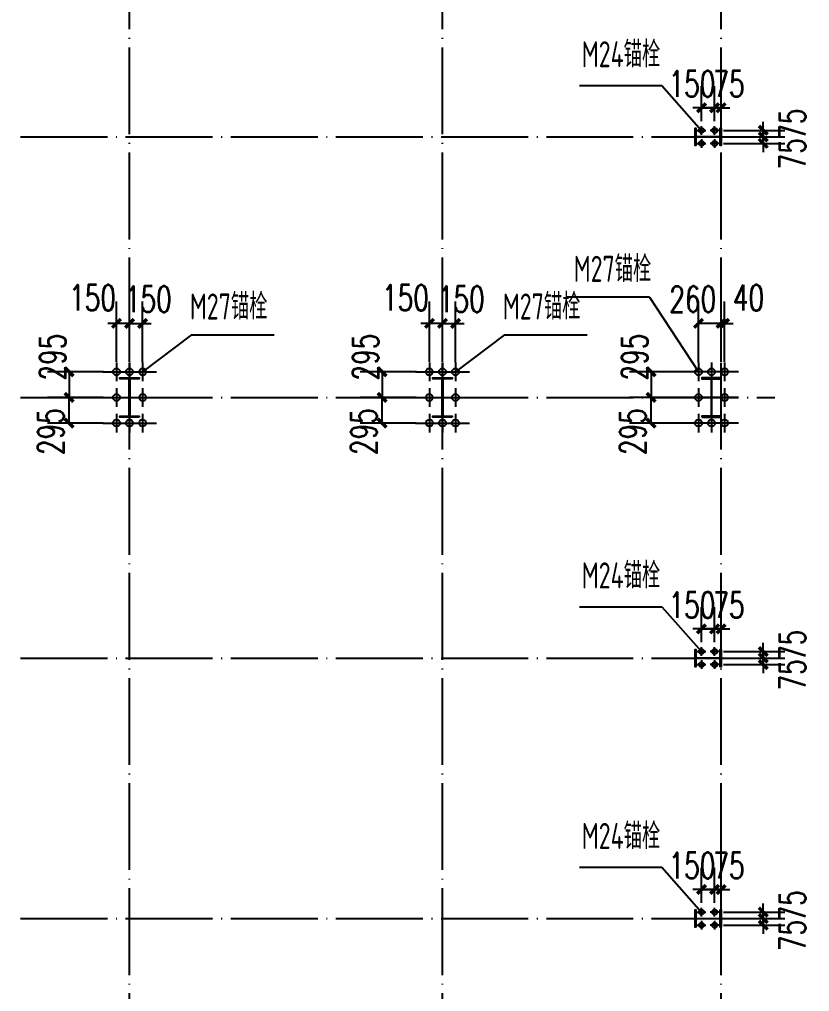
# Model space of a CAD drawing. Extents: x -33967 to 1773478, y -1022458 to -784650.
# Drawn here: x 576711 to 594888, y -982296 to -959912 of the extents above; entities that cross this region are included whole.
import ezdxf
from ezdxf.enums import TextEntityAlignment as Align

# ---------------------------------------------------------------- set-up
doc = ezdxf.new("R2010")
doc.units = 0
doc.header["$LTSCALE"] = 1000
doc.header["$MEASUREMENT"] = 0
doc.linetypes.add('DOTE', pattern=[2.42, 2, -0.2, 0.02, -0.2])
for name, color, linetype in [('AXIS', 3, 'Continuous'), ('DOTE', 1, 'DOTE'), ('GZ', 50, 'Continuous'), ('TEXT', 7, 'Continuous')]:
    doc.layers.add(name, color=color, linetype=linetype)
doc.styles.add('_TCH_DIM_T3', font='SIMPLEX', dxfattribs={"width": 0.705882, "bigfont": 'GBCBIG'})
doc.styles.add('TSSD_Label', font='tssdeng.shx', dxfattribs={"width": 0.7, "bigfont": 'hztxt.shx'})
doc.dimstyles.new('TCH-200-2', dxfattribs={"dimtxt": 595, "dimasz": 200, "dimexe": 500, "dimexo": 600, "dimgap": 252.5, "dimtad": 1, "dimdec": 0, "dimlfac": 0.5, "dimzin": 0, "dimdsep": 46, "dimtxsty": '_TCH_DIM_T3', "dimblk": 'ARCHTICK', "dimcen": 0.09, "dimclrd": 124, "dimclre": 124, "dimclrt": 7, "dimazin": 2, "dimtfac": 1, "dimtdec": 0, "dimtix": 1, "dimtmove": 2, "dimatfit": 3, "dimfxl": 1, "dimtolj": 1, "dimtzin": 0, "dimarcsym": 0})

# ---------------------------------------------------------------- blocks, each defined once
blk = doc.blocks.new('_ArchTick')
at = {"color": 0, "linetype": 'ByBlock', "const_width": 0.4}
blk.add_lwpolyline([(-0.5, -0.5), (0.5, 0.5)], dxfattribs=at)
blk = doc.blocks.new('*D1477')
at = {"color": 124, "linetype": 'ByBlock', "lineweight": -2, "transparency": 16777216}
for p, q in [((578643, -968026), (577353, -968026)), ((577853, -968026), (577853, -968617)), ((578640, -968617), (577353, -968617))]:
    blk.add_line(p, q, dxfattribs=at)
at = {"layer": 'Defpoints', "color": 0, "linetype": 'ByBlock', "transparency": 16777216}
for p in [(579243, -968026), (577853, -968617), (579240, -968617)]:
    blk.add_point(p, dxfattribs=at)
at = {"color": 124, "linetype": 'ByBlock', "lineweight": -2, "transparency": 16777216, "xscale": 200, "yscale": 200, "zscale": 200}
for p, rotation in [((577853, -968026), 90), ((577853, -968617), 270)]:
    blk.add_blockref('_ArchTick', p, dxfattribs=dict(at, rotation=rotation))
at = {"color": 7, "linetype": 'ByBlock', "transparency": 16777216, "insert": (577475, -967686), "char_height": 595, "attachment_point": 5, "rotation": 90, "style": '_TCH_DIM_T3'}
blk.add_mtext('\\A1;295', dxfattribs=at)
blk = doc.blocks.new('*D1478')
at = {"color": 124, "linetype": 'ByBlock', "lineweight": -2, "transparency": 16777216}
for p, q in [((579243, -967792), (579243, -966410)), ((579543, -967800), (579543, -966410)), ((579243, -966910), (579043, -966910)), ((579243, -966910), (579543, -966910)), ((579543, -966910), (579743, -966910))]:
    blk.add_line(p, q, dxfattribs=at)
at = {"layer": 'Defpoints', "color": 0, "linetype": 'ByBlock', "transparency": 16777216}
for p in [(579543, -966910), (579243, -968392), (579543, -968400)]:
    blk.add_point(p, dxfattribs=at)
at = {"color": 124, "linetype": 'ByBlock', "lineweight": -2, "transparency": 16777216, "xscale": 200, "yscale": 200, "zscale": 200}
blk.add_blockref('_ArchTick', (579243, -966910), dxfattribs=at)
at = {"color": 124, "linetype": 'ByBlock', "lineweight": -2, "transparency": 16777216, "xscale": 200, "yscale": 200, "zscale": 200, "rotation": 180}
blk.add_blockref('_ArchTick', (579543, -966910), dxfattribs=at)
at = {"color": 7, "linetype": 'ByBlock', "transparency": 16777216, "insert": (579675, -966352), "char_height": 595, "attachment_point": 5, "style": '_TCH_DIM_T3'}
blk.add_mtext('\\A1;150', dxfattribs=at)
blk = doc.blocks.new('*D1479')
at = {"color": 124, "linetype": 'ByBlock', "lineweight": -2, "transparency": 16777216}
for p, q in [((578943, -967792), (578943, -966410)), ((579243, -967792), (579243, -966410)), ((578943, -966910), (578743, -966910)), ((579243, -966910), (578943, -966910)), ((579243, -966910), (579443, -966910))]:
    blk.add_line(p, q, dxfattribs=at)
at = {"layer": 'Defpoints', "color": 0, "linetype": 'ByBlock', "transparency": 16777216}
for p in [(578943, -966910), (578943, -968392), (579243, -968392)]:
    blk.add_point(p, dxfattribs=at)
at = {"color": 124, "linetype": 'ByBlock', "lineweight": -2, "transparency": 16777216, "xscale": 200, "yscale": 200, "zscale": 200}
blk.add_blockref('_ArchTick', (578943, -966910), dxfattribs=at)
at = {"color": 124, "linetype": 'ByBlock', "lineweight": -2, "transparency": 16777216, "xscale": 200, "yscale": 200, "zscale": 200, "rotation": 180}
blk.add_blockref('_ArchTick', (579243, -966910), dxfattribs=at)
at = {"color": 7, "linetype": 'ByBlock', "transparency": 16777216, "insert": (578392, -966319), "char_height": 595, "attachment_point": 5, "style": '_TCH_DIM_T3'}
blk.add_mtext('\\A1;150', dxfattribs=at)
blk = doc.blocks.new('*D1480')
at = {"color": 124, "linetype": 'ByBlock', "lineweight": -2, "transparency": 16777216}
for p, q in [((578640, -968617), (577353, -968617)), ((577853, -969206), (577853, -968617)), ((578640, -969206), (577353, -969206))]:
    blk.add_line(p, q, dxfattribs=at)
at = {"layer": 'Defpoints', "color": 0, "linetype": 'ByBlock', "transparency": 16777216}
for p in [(577853, -968617), (579240, -968617), (579240, -969206)]:
    blk.add_point(p, dxfattribs=at)
at = {"color": 124, "linetype": 'ByBlock', "lineweight": -2, "transparency": 16777216, "xscale": 200, "yscale": 200, "zscale": 200}
for p, rotation in [((577853, -968617), 90), ((577853, -969206), 270)]:
    blk.add_blockref('_ArchTick', p, dxfattribs=dict(at, rotation=rotation))
at = {"color": 7, "linetype": 'ByBlock', "transparency": 16777216, "insert": (577433, -969403), "char_height": 595, "attachment_point": 5, "rotation": 90, "style": '_TCH_DIM_T3'}
blk.add_mtext('\\A1;295', dxfattribs=at)
blk = doc.blocks.new('*D1473')
at = {"color": 124, "linetype": 'ByBlock', "lineweight": -2, "transparency": 16777216}
for p, q in [((585843, -968026), (584553, -968026)), ((585053, -968026), (585053, -968617)), ((585840, -968617), (584553, -968617))]:
    blk.add_line(p, q, dxfattribs=at)
at = {"layer": 'Defpoints', "color": 0, "linetype": 'ByBlock', "transparency": 16777216}
for p in [(586443, -968026), (585053, -968617), (586440, -968617)]:
    blk.add_point(p, dxfattribs=at)
at = {"color": 124, "linetype": 'ByBlock', "lineweight": -2, "transparency": 16777216, "xscale": 200, "yscale": 200, "zscale": 200}
for p, rotation in [((585053, -968026), 90), ((585053, -968617), 270)]:
    blk.add_blockref('_ArchTick', p, dxfattribs=dict(at, rotation=rotation))
at = {"color": 7, "linetype": 'ByBlock', "transparency": 16777216, "insert": (584675, -967686), "char_height": 595, "attachment_point": 5, "rotation": 90, "style": '_TCH_DIM_T3'}
blk.add_mtext('\\A1;295', dxfattribs=at)
blk = doc.blocks.new('*D1474')
at = {"color": 124, "linetype": 'ByBlock', "lineweight": -2, "transparency": 16777216}
for p, q in [((586443, -967792), (586443, -966410)), ((586743, -967800), (586743, -966410)), ((586443, -966910), (586243, -966910)), ((586443, -966910), (586743, -966910)), ((586743, -966910), (586943, -966910))]:
    blk.add_line(p, q, dxfattribs=at)
at = {"layer": 'Defpoints', "color": 0, "linetype": 'ByBlock', "transparency": 16777216}
for p in [(586743, -966910), (586443, -968392), (586743, -968400)]:
    blk.add_point(p, dxfattribs=at)
at = {"color": 124, "linetype": 'ByBlock', "lineweight": -2, "transparency": 16777216, "xscale": 200, "yscale": 200, "zscale": 200}
blk.add_blockref('_ArchTick', (586443, -966910), dxfattribs=at)
at = {"color": 124, "linetype": 'ByBlock', "lineweight": -2, "transparency": 16777216, "xscale": 200, "yscale": 200, "zscale": 200, "rotation": 180}
blk.add_blockref('_ArchTick', (586743, -966910), dxfattribs=at)
at = {"color": 7, "linetype": 'ByBlock', "transparency": 16777216, "insert": (586875, -966352), "char_height": 595, "attachment_point": 5, "style": '_TCH_DIM_T3'}
blk.add_mtext('\\A1;150', dxfattribs=at)
blk = doc.blocks.new('*D1475')
at = {"color": 124, "linetype": 'ByBlock', "lineweight": -2, "transparency": 16777216}
for p, q in [((586143, -967792), (586143, -966410)), ((586443, -967792), (586443, -966410)), ((586143, -966910), (585943, -966910)), ((586443, -966910), (586143, -966910)), ((586443, -966910), (586643, -966910))]:
    blk.add_line(p, q, dxfattribs=at)
at = {"layer": 'Defpoints', "color": 0, "linetype": 'ByBlock', "transparency": 16777216}
for p in [(586143, -966910), (586143, -968392), (586443, -968392)]:
    blk.add_point(p, dxfattribs=at)
at = {"color": 124, "linetype": 'ByBlock', "lineweight": -2, "transparency": 16777216, "xscale": 200, "yscale": 200, "zscale": 200}
blk.add_blockref('_ArchTick', (586143, -966910), dxfattribs=at)
at = {"color": 124, "linetype": 'ByBlock', "lineweight": -2, "transparency": 16777216, "xscale": 200, "yscale": 200, "zscale": 200, "rotation": 180}
blk.add_blockref('_ArchTick', (586443, -966910), dxfattribs=at)
at = {"color": 7, "linetype": 'ByBlock', "transparency": 16777216, "insert": (585592, -966319), "char_height": 595, "attachment_point": 5, "style": '_TCH_DIM_T3'}
blk.add_mtext('\\A1;150', dxfattribs=at)
blk = doc.blocks.new('*D1476')
at = {"color": 124, "linetype": 'ByBlock', "lineweight": -2, "transparency": 16777216}
for p, q in [((585840, -968617), (584553, -968617)), ((585053, -969206), (585053, -968617)), ((585840, -969206), (584553, -969206))]:
    blk.add_line(p, q, dxfattribs=at)
at = {"layer": 'Defpoints', "color": 0, "linetype": 'ByBlock', "transparency": 16777216}
for p in [(585053, -968617), (586440, -968617), (586440, -969206)]:
    blk.add_point(p, dxfattribs=at)
at = {"color": 124, "linetype": 'ByBlock', "lineweight": -2, "transparency": 16777216, "xscale": 200, "yscale": 200, "zscale": 200}
for p, rotation in [((585053, -968617), 90), ((585053, -969206), 270)]:
    blk.add_blockref('_ArchTick', p, dxfattribs=dict(at, rotation=rotation))
at = {"color": 7, "linetype": 'ByBlock', "transparency": 16777216, "insert": (584633, -969403), "char_height": 595, "attachment_point": 5, "rotation": 90, "style": '_TCH_DIM_T3'}
blk.add_mtext('\\A1;295', dxfattribs=at)
blk = doc.blocks.new('*D1469')
at = {"color": 124, "linetype": 'ByBlock', "lineweight": -2, "transparency": 16777216}
for p, q in [((592033, -968026), (590743, -968026)), ((591243, -968026), (591243, -968617)), ((592030, -968617), (590743, -968617))]:
    blk.add_line(p, q, dxfattribs=at)
at = {"layer": 'Defpoints', "color": 0, "linetype": 'ByBlock', "transparency": 16777216}
for p in [(592633, -968026), (591243, -968617), (592630, -968617)]:
    blk.add_point(p, dxfattribs=at)
at = {"color": 124, "linetype": 'ByBlock', "lineweight": -2, "transparency": 16777216, "xscale": 200, "yscale": 200, "zscale": 200}
for p, rotation in [((591243, -968026), 90), ((591243, -968617), 270)]:
    blk.add_blockref('_ArchTick', p, dxfattribs=dict(at, rotation=rotation))
at = {"color": 7, "linetype": 'ByBlock', "transparency": 16777216, "insert": (590865, -967686), "char_height": 595, "attachment_point": 5, "rotation": 90, "style": '_TCH_DIM_T3'}
blk.add_mtext('\\A1;295', dxfattribs=at)
blk = doc.blocks.new('*D1470')
at = {"color": 124, "linetype": 'ByBlock', "lineweight": -2, "transparency": 16777216}
for p, q in [((592333, -967800), (592333, -966410)), ((592853, -967792), (592853, -966410)), ((592853, -966910), (592333, -966910))]:
    blk.add_line(p, q, dxfattribs=at)
at = {"layer": 'Defpoints', "color": 0, "linetype": 'ByBlock', "transparency": 16777216}
for p in [(592333, -966910), (592333, -968400), (592853, -968392)]:
    blk.add_point(p, dxfattribs=at)
at = {"color": 124, "linetype": 'ByBlock', "lineweight": -2, "transparency": 16777216, "xscale": 200, "yscale": 200, "zscale": 200, "rotation": 180}
blk.add_blockref('_ArchTick', (592333, -966910), dxfattribs=at)
at = {"color": 124, "linetype": 'ByBlock', "lineweight": -2, "transparency": 16777216, "xscale": 200, "yscale": 200, "zscale": 200}
blk.add_blockref('_ArchTick', (592853, -966910), dxfattribs=at)
at = {"color": 7, "linetype": 'ByBlock', "transparency": 16777216, "insert": (592201, -966352), "char_height": 595, "attachment_point": 5, "style": '_TCH_DIM_T3'}
blk.add_mtext('\\A1;260', dxfattribs=at)
blk = doc.blocks.new('*D1471')
at = {"color": 124, "linetype": 'ByBlock', "lineweight": -2, "transparency": 16777216}
for p, q in [((592853, -967792), (592853, -966410)), ((592933, -967792), (592933, -966410)), ((592853, -966910), (592653, -966910)), ((592853, -966910), (592933, -966910)), ((592933, -966910), (593133, -966910))]:
    blk.add_line(p, q, dxfattribs=at)
at = {"layer": 'Defpoints', "color": 0, "linetype": 'ByBlock', "transparency": 16777216}
for p in [(592933, -966910), (592853, -968392), (592933, -968392)]:
    blk.add_point(p, dxfattribs=at)
at = {"color": 124, "linetype": 'ByBlock', "lineweight": -2, "transparency": 16777216, "xscale": 200, "yscale": 200, "zscale": 200}
blk.add_blockref('_ArchTick', (592853, -966910), dxfattribs=at)
at = {"color": 124, "linetype": 'ByBlock', "lineweight": -2, "transparency": 16777216, "xscale": 200, "yscale": 200, "zscale": 200, "rotation": 180}
blk.add_blockref('_ArchTick', (592933, -966910), dxfattribs=at)
at = {"color": 7, "linetype": 'ByBlock', "transparency": 16777216, "insert": (593484, -966319), "char_height": 595, "attachment_point": 5, "style": '_TCH_DIM_T3'}
blk.add_mtext('\\A1;40', dxfattribs=at)
blk = doc.blocks.new('*D1472')
at = {"color": 124, "linetype": 'ByBlock', "lineweight": -2, "transparency": 16777216}
for p, q in [((592030, -968617), (590743, -968617)), ((591243, -969206), (591243, -968617)), ((592030, -969206), (590743, -969206))]:
    blk.add_line(p, q, dxfattribs=at)
at = {"layer": 'Defpoints', "color": 0, "linetype": 'ByBlock', "transparency": 16777216}
for p in [(591243, -968617), (592630, -968617), (592630, -969206)]:
    blk.add_point(p, dxfattribs=at)
at = {"color": 124, "linetype": 'ByBlock', "lineweight": -2, "transparency": 16777216, "xscale": 200, "yscale": 200, "zscale": 200}
for p, rotation in [((591243, -968617), 90), ((591243, -969206), 270)]:
    blk.add_blockref('_ArchTick', p, dxfattribs=dict(at, rotation=rotation))
at = {"color": 7, "linetype": 'ByBlock', "transparency": 16777216, "insert": (590823, -969403), "char_height": 595, "attachment_point": 5, "rotation": 90, "style": '_TCH_DIM_T3'}
blk.add_mtext('\\A1;295', dxfattribs=at)
blk = doc.blocks.new('*D1553')
at = {"color": 124, "linetype": 'ByBlock', "lineweight": -2, "transparency": 16777216}
for p, q in [((593823, -980466), (593823, -980266)), ((592908, -980466), (594323, -980466)), ((592908, -980616), (594323, -980616)), ((593823, -980466), (593823, -980616)), ((593823, -980616), (593823, -980816))]:
    blk.add_line(p, q, dxfattribs=at)
at = {"layer": 'Defpoints', "color": 0, "linetype": 'ByBlock', "transparency": 16777216}
for p in [(592308, -980466), (592308, -980616), (593823, -980616)]:
    blk.add_point(p, dxfattribs=at)
at = {"color": 124, "linetype": 'ByBlock', "lineweight": -2, "transparency": 16777216, "xscale": 200, "yscale": 200, "zscale": 200}
for p, rotation in [((593823, -980466), 270), ((593823, -980616), 90)]:
    blk.add_blockref('_ArchTick', p, dxfattribs=dict(at, rotation=rotation))
at = {"color": 7, "linetype": 'ByBlock', "transparency": 16777216, "insert": (594498, -980323), "char_height": 595, "attachment_point": 5, "rotation": 90, "style": '_TCH_DIM_T3'}
blk.add_mtext('\\A1;75', dxfattribs=at)
blk = doc.blocks.new('*D1554')
at = {"color": 124, "linetype": 'ByBlock', "lineweight": -2, "transparency": 16777216}
for p, q in [((592908, -980616), (594323, -980616)), ((593823, -980616), (593823, -980416)), ((593823, -980766), (593823, -980616)), ((592908, -980766), (594323, -980766)), ((593823, -980766), (593823, -980966))]:
    blk.add_line(p, q, dxfattribs=at)
at = {"layer": 'Defpoints', "color": 0, "linetype": 'ByBlock', "transparency": 16777216}
for p in [(592308, -980616), (593823, -980616), (592308, -980766)]:
    blk.add_point(p, dxfattribs=at)
at = {"color": 124, "linetype": 'ByBlock', "lineweight": -2, "transparency": 16777216, "xscale": 200, "yscale": 200, "zscale": 200}
for p, rotation in [((593823, -980616), 270), ((593823, -980766), 90)]:
    blk.add_blockref('_ArchTick', p, dxfattribs=dict(at, rotation=rotation))
at = {"color": 7, "linetype": 'ByBlock', "transparency": 16777216, "insert": (594498, -981005), "char_height": 595, "attachment_point": 5, "rotation": 90, "style": '_TCH_DIM_T3'}
blk.add_mtext('\\A1;75', dxfattribs=at)
blk = doc.blocks.new('*D1555')
at = {"color": 124, "linetype": 'ByBlock', "lineweight": -2, "transparency": 16777216}
for p, q in [((592703, -980252), (592703, -979445)), ((592853, -980252), (592853, -979445)), ((592703, -979945), (592503, -979945)), ((592853, -979945), (592703, -979945)), ((592853, -979945), (593053, -979945))]:
    blk.add_line(p, q, dxfattribs=at)
at = {"layer": 'Defpoints', "color": 0, "linetype": 'ByBlock', "transparency": 16777216}
for p in [(592703, -979945), (592703, -980852), (592853, -980852)]:
    blk.add_point(p, dxfattribs=at)
at = {"color": 124, "linetype": 'ByBlock', "lineweight": -2, "transparency": 16777216, "xscale": 200, "yscale": 200, "zscale": 200}
blk.add_blockref('_ArchTick', (592703, -979945), dxfattribs=at)
at = {"color": 124, "linetype": 'ByBlock', "lineweight": -2, "transparency": 16777216, "xscale": 200, "yscale": 200, "zscale": 200, "rotation": 180}
blk.add_blockref('_ArchTick', (592853, -979945), dxfattribs=at)
at = {"color": 7, "linetype": 'ByBlock', "transparency": 16777216, "insert": (593033, -979395), "char_height": 595, "attachment_point": 5, "style": '_TCH_DIM_T3'}
blk.add_mtext('\\A1;75', dxfattribs=at)
blk = doc.blocks.new('*D1556')
at = {"color": 124, "linetype": 'ByBlock', "lineweight": -2, "transparency": 16777216}
for p, q in [((592403, -980252), (592403, -979445)), ((592703, -980252), (592703, -979445)), ((592403, -979945), (592203, -979945)), ((592403, -979945), (592703, -979945)), ((592703, -979945), (592903, -979945))]:
    blk.add_line(p, q, dxfattribs=at)
at = {"layer": 'Defpoints', "color": 0, "linetype": 'ByBlock', "transparency": 16777216}
for p in [(592703, -979945), (592403, -980852), (592703, -980852)]:
    blk.add_point(p, dxfattribs=at)
at = {"color": 124, "linetype": 'ByBlock', "lineweight": -2, "transparency": 16777216, "xscale": 200, "yscale": 200, "zscale": 200}
blk.add_blockref('_ArchTick', (592403, -979945), dxfattribs=at)
at = {"color": 124, "linetype": 'ByBlock', "lineweight": -2, "transparency": 16777216, "xscale": 200, "yscale": 200, "zscale": 200, "rotation": 180}
blk.add_blockref('_ArchTick', (592703, -979945), dxfattribs=at)
at = {"color": 7, "linetype": 'ByBlock', "transparency": 16777216, "insert": (592183, -979395), "char_height": 595, "attachment_point": 5, "style": '_TCH_DIM_T3'}
blk.add_mtext('\\A1;150', dxfattribs=at)
blk = doc.blocks.new('*D1545')
at = {"color": 124, "linetype": 'ByBlock', "lineweight": -2, "transparency": 16777216}
for p, q in [((593823, -974466), (593823, -974266)), ((592908, -974466), (594323, -974466)), ((593823, -974466), (593823, -974616)), ((592908, -974616), (594323, -974616)), ((593823, -974616), (593823, -974816))]:
    blk.add_line(p, q, dxfattribs=at)
at = {"layer": 'Defpoints', "color": 0, "linetype": 'ByBlock', "transparency": 16777216}
for p in [(592308, -974466), (592308, -974616), (593823, -974616)]:
    blk.add_point(p, dxfattribs=at)
at = {"color": 124, "linetype": 'ByBlock', "lineweight": -2, "transparency": 16777216, "xscale": 200, "yscale": 200, "zscale": 200}
for p, rotation in [((593823, -974466), 270), ((593823, -974616), 90)]:
    blk.add_blockref('_ArchTick', p, dxfattribs=dict(at, rotation=rotation))
at = {"color": 7, "linetype": 'ByBlock', "transparency": 16777216, "insert": (594498, -974323), "char_height": 595, "attachment_point": 5, "rotation": 90, "style": '_TCH_DIM_T3'}
blk.add_mtext('\\A1;75', dxfattribs=at)
blk = doc.blocks.new('*D1546')
at = {"color": 124, "linetype": 'ByBlock', "lineweight": -2, "transparency": 16777216}
for p, q in [((593823, -974616), (593823, -974416)), ((592908, -974616), (594323, -974616)), ((592908, -974766), (594323, -974766)), ((593823, -974766), (593823, -974616)), ((593823, -974766), (593823, -974966))]:
    blk.add_line(p, q, dxfattribs=at)
at = {"layer": 'Defpoints', "color": 0, "linetype": 'ByBlock', "transparency": 16777216}
for p in [(592308, -974616), (592308, -974766), (593823, -974616)]:
    blk.add_point(p, dxfattribs=at)
at = {"color": 124, "linetype": 'ByBlock', "lineweight": -2, "transparency": 16777216, "xscale": 200, "yscale": 200, "zscale": 200}
for p, rotation in [((593823, -974616), 270), ((593823, -974766), 90)]:
    blk.add_blockref('_ArchTick', p, dxfattribs=dict(at, rotation=rotation))
at = {"color": 7, "linetype": 'ByBlock', "transparency": 16777216, "insert": (594498, -975005), "char_height": 595, "attachment_point": 5, "rotation": 90, "style": '_TCH_DIM_T3'}
blk.add_mtext('\\A1;75', dxfattribs=at)
blk = doc.blocks.new('*D1547')
at = {"color": 124, "linetype": 'ByBlock', "lineweight": -2, "transparency": 16777216}
for p, q in [((592703, -974252), (592703, -973445)), ((592853, -974252), (592853, -973445)), ((592703, -973945), (592503, -973945)), ((592853, -973945), (592703, -973945)), ((592853, -973945), (593053, -973945))]:
    blk.add_line(p, q, dxfattribs=at)
at = {"layer": 'Defpoints', "color": 0, "linetype": 'ByBlock', "transparency": 16777216}
for p in [(592703, -973945), (592703, -974852), (592853, -974852)]:
    blk.add_point(p, dxfattribs=at)
at = {"color": 124, "linetype": 'ByBlock', "lineweight": -2, "transparency": 16777216, "xscale": 200, "yscale": 200, "zscale": 200}
blk.add_blockref('_ArchTick', (592703, -973945), dxfattribs=at)
at = {"color": 124, "linetype": 'ByBlock', "lineweight": -2, "transparency": 16777216, "xscale": 200, "yscale": 200, "zscale": 200, "rotation": 180}
blk.add_blockref('_ArchTick', (592853, -973945), dxfattribs=at)
at = {"color": 7, "linetype": 'ByBlock', "transparency": 16777216, "insert": (593033, -973395), "char_height": 595, "attachment_point": 5, "style": '_TCH_DIM_T3'}
blk.add_mtext('\\A1;75', dxfattribs=at)
blk = doc.blocks.new('*D1548')
at = {"color": 124, "linetype": 'ByBlock', "lineweight": -2, "transparency": 16777216}
for p, q in [((592403, -974252), (592403, -973445)), ((592703, -974252), (592703, -973445)), ((592403, -973945), (592203, -973945)), ((592403, -973945), (592703, -973945)), ((592703, -973945), (592903, -973945))]:
    blk.add_line(p, q, dxfattribs=at)
at = {"layer": 'Defpoints', "color": 0, "linetype": 'ByBlock', "transparency": 16777216}
for p in [(592703, -973945), (592403, -974852), (592703, -974852)]:
    blk.add_point(p, dxfattribs=at)
at = {"color": 124, "linetype": 'ByBlock', "lineweight": -2, "transparency": 16777216, "xscale": 200, "yscale": 200, "zscale": 200}
blk.add_blockref('_ArchTick', (592403, -973945), dxfattribs=at)
at = {"color": 124, "linetype": 'ByBlock', "lineweight": -2, "transparency": 16777216, "xscale": 200, "yscale": 200, "zscale": 200, "rotation": 180}
blk.add_blockref('_ArchTick', (592703, -973945), dxfattribs=at)
at = {"color": 7, "linetype": 'ByBlock', "transparency": 16777216, "insert": (592183, -973395), "char_height": 595, "attachment_point": 5, "style": '_TCH_DIM_T3'}
blk.add_mtext('\\A1;150', dxfattribs=at)
blk = doc.blocks.new('*D1557')
at = {"color": 124, "linetype": 'ByBlock', "lineweight": -2, "transparency": 16777216}
for p, q in [((593823, -962466), (593823, -962266)), ((592908, -962466), (594323, -962466)), ((593823, -962466), (593823, -962616)), ((592908, -962616), (594323, -962616)), ((593823, -962616), (593823, -962816))]:
    blk.add_line(p, q, dxfattribs=at)
at = {"layer": 'Defpoints', "color": 0, "linetype": 'ByBlock', "transparency": 16777216}
for p in [(592308, -962466), (592308, -962616), (593823, -962616)]:
    blk.add_point(p, dxfattribs=at)
at = {"color": 124, "linetype": 'ByBlock', "lineweight": -2, "transparency": 16777216, "xscale": 200, "yscale": 200, "zscale": 200}
for p, rotation in [((593823, -962466), 270), ((593823, -962616), 90)]:
    blk.add_blockref('_ArchTick', p, dxfattribs=dict(at, rotation=rotation))
at = {"color": 7, "linetype": 'ByBlock', "transparency": 16777216, "insert": (594498, -962323), "char_height": 595, "attachment_point": 5, "rotation": 90, "style": '_TCH_DIM_T3'}
blk.add_mtext('\\A1;75', dxfattribs=at)
blk = doc.blocks.new('*D1558')
at = {"color": 124, "linetype": 'ByBlock', "lineweight": -2, "transparency": 16777216}
for p, q in [((593823, -962616), (593823, -962416)), ((592908, -962616), (594323, -962616)), ((593823, -962766), (593823, -962616)), ((592908, -962766), (594323, -962766)), ((593823, -962766), (593823, -962966))]:
    blk.add_line(p, q, dxfattribs=at)
at = {"layer": 'Defpoints', "color": 0, "linetype": 'ByBlock', "transparency": 16777216}
for p in [(592308, -962616), (593823, -962616), (592308, -962766)]:
    blk.add_point(p, dxfattribs=at)
at = {"color": 124, "linetype": 'ByBlock', "lineweight": -2, "transparency": 16777216, "xscale": 200, "yscale": 200, "zscale": 200}
for p, rotation in [((593823, -962616), 270), ((593823, -962766), 90)]:
    blk.add_blockref('_ArchTick', p, dxfattribs=dict(at, rotation=rotation))
at = {"color": 7, "linetype": 'ByBlock', "transparency": 16777216, "insert": (594498, -963005), "char_height": 595, "attachment_point": 5, "rotation": 90, "style": '_TCH_DIM_T3'}
blk.add_mtext('\\A1;75', dxfattribs=at)
blk = doc.blocks.new('*D1559')
at = {"color": 124, "linetype": 'ByBlock', "lineweight": -2, "transparency": 16777216}
for p, q in [((592703, -962252), (592703, -961445)), ((592853, -962252), (592853, -961445)), ((592703, -961945), (592503, -961945)), ((592853, -961945), (592703, -961945)), ((592853, -961945), (593053, -961945))]:
    blk.add_line(p, q, dxfattribs=at)
at = {"layer": 'Defpoints', "color": 0, "linetype": 'ByBlock', "transparency": 16777216}
for p in [(592703, -961945), (592703, -962852), (592853, -962852)]:
    blk.add_point(p, dxfattribs=at)
at = {"color": 124, "linetype": 'ByBlock', "lineweight": -2, "transparency": 16777216, "xscale": 200, "yscale": 200, "zscale": 200}
blk.add_blockref('_ArchTick', (592703, -961945), dxfattribs=at)
at = {"color": 124, "linetype": 'ByBlock', "lineweight": -2, "transparency": 16777216, "xscale": 200, "yscale": 200, "zscale": 200, "rotation": 180}
blk.add_blockref('_ArchTick', (592853, -961945), dxfattribs=at)
at = {"color": 7, "linetype": 'ByBlock', "transparency": 16777216, "insert": (593033, -961395), "char_height": 595, "attachment_point": 5, "style": '_TCH_DIM_T3'}
blk.add_mtext('\\A1;75', dxfattribs=at)
blk = doc.blocks.new('*D1560')
at = {"color": 124, "linetype": 'ByBlock', "lineweight": -2, "transparency": 16777216}
for p, q in [((592403, -962252), (592403, -961445)), ((592703, -962252), (592703, -961445)), ((592403, -961945), (592203, -961945)), ((592403, -961945), (592703, -961945)), ((592703, -961945), (592903, -961945))]:
    blk.add_line(p, q, dxfattribs=at)
at = {"layer": 'Defpoints', "color": 0, "linetype": 'ByBlock', "transparency": 16777216}
for p in [(592703, -961945), (592403, -962852), (592703, -962852)]:
    blk.add_point(p, dxfattribs=at)
at = {"color": 124, "linetype": 'ByBlock', "lineweight": -2, "transparency": 16777216, "xscale": 200, "yscale": 200, "zscale": 200}
blk.add_blockref('_ArchTick', (592403, -961945), dxfattribs=at)
at = {"color": 124, "linetype": 'ByBlock', "lineweight": -2, "transparency": 16777216, "xscale": 200, "yscale": 200, "zscale": 200, "rotation": 180}
blk.add_blockref('_ArchTick', (592703, -961945), dxfattribs=at)
at = {"color": 7, "linetype": 'ByBlock', "transparency": 16777216, "insert": (592183, -961395), "char_height": 595, "attachment_point": 5, "style": '_TCH_DIM_T3'}
blk.add_mtext('\\A1;150', dxfattribs=at)

msp = doc.modelspace()

# ---------------------------------------------------------------- linework, layer by layer
for centre, radius in [((592402.9, -962466.4), 58.5), ((592702.9, -962466.4), 58.5), ((592402.9, -962766.4), 58.5), ((592702.9, -962766.4), 58.5), ((578943.2, -968026.4), 80), ((579243.2, -968026.4), 80), ((579543.2, -968026.4), 80), ((586143.2, -968026.4), 80), ((586443.2, -968026.4), 80), ((586743.2, -968026.4), 80), ((592333.2, -968026.4), 80), ((592633.2, -968026.4), 80), ((592933.2, -968026.4), 80), ((578943.2, -968616.4), 80), ((579543.2, -968616.4), 80), ((586143.2, -968616.4), 80), ((586743.2, -968616.4), 80), ((592333.2, -968616.4), 80), ((592933.2, -968616.4), 80), ((578943.2, -969206.4), 80), ((579243.2, -969206.4), 80), ((579543.2, -969206.4), 80), ((586143.2, -969206.4), 80), ((586443.2, -969206.4), 80), ((586743.2, -969206.4), 80), ((592333.2, -969206.4), 80), ((592633.2, -969206.4), 80), ((592933.2, -969206.4), 80), ((592402.9, -974466.4), 58.5), ((592702.9, -974466.4), 58.5), ((592402.9, -974766.4), 58.5), ((592702.9, -974766.4), 58.5), ((592402.9, -980466.4), 58.5), ((592702.9, -980466.4), 58.5), ((592402.9, -980766.4), 58.5), ((592702.9, -980766.4), 58.5)]:
    msp.add_circle(centre, radius)
at = {"layer": 'AXIS'}
for p, q in [((589594.1, -961435), (591489.9, -961435)), ((591489.9, -961435), (592402.9, -962466.4)), ((592302.2, -962466.4), (592503.5, -962466.4)), ((592402.9, -962567.1), (592402.9, -962365.8)), ((592803.5, -962466.4), (592602.2, -962466.4)), ((592702.9, -962567.1), (592702.9, -962365.8)), ((592402.9, -962665.8), (592402.9, -962867.1)), ((592702.9, -962665.8), (592702.9, -962867.1)), ((592302.2, -962766.4), (592503.5, -962766.4)), ((592803.5, -962766.4), (592602.2, -962766.4)), ((591208.3, -966306), (589306.4, -966306)), ((591208.3, -966306), (592333.2, -968026.4)), ((580668.2, -967172.8), (579543.2, -968026.4)), ((580668.2, -967172.8), (582570, -967172.8)), ((587868.2, -967172.8), (586743.2, -968026.4)), ((587868.2, -967172.8), (589770, -967172.8)), ((578943.2, -967810.4), (578943.2, -968242.4)), ((579243.2, -967810.4), (579243.2, -968242.4)), ((579543.2, -967810.4), (579543.2, -968242.4)), ((586143.2, -967810.4), (586143.2, -968242.4)), ((586443.2, -967810.4), (586443.2, -968242.4)), ((586743.2, -967810.4), (586743.2, -968242.4)), ((592333.2, -967810.4), (592333.2, -968242.4)), ((592633.2, -967810.4), (592633.2, -968242.4)), ((592933.2, -967810.4), (592933.2, -968242.4)), ((578625.2, -968026.4), (579861.2, -968026.4)), ((585825.2, -968026.4), (587061.2, -968026.4)), ((593251.2, -968026.4), (592015.2, -968026.4)), ((578943.2, -968400.4), (578943.2, -968832.4)), ((579543.2, -968400.4), (579543.2, -968832.4)), ((586143.2, -968400.4), (586143.2, -968832.4)), ((586743.2, -968400.4), (586743.2, -968832.4)), ((592333.2, -968400.4), (592333.2, -968832.4)), ((592933.2, -968400.4), (592933.2, -968832.4)), ((578625.2, -968616.4), (579861.2, -968616.4)), ((585825.2, -968616.4), (587061.2, -968616.4)), ((593251.2, -968616.4), (592015.2, -968616.4)), ((578943.2, -968990.4), (578943.2, -969422.4)), ((579243.2, -968990.4), (579243.2, -969422.4)), ((579543.2, -968990.4), (579543.2, -969422.4)), ((586143.2, -968990.4), (586143.2, -969422.4)), ((586443.2, -968990.4), (586443.2, -969422.4)), ((586743.2, -968990.4), (586743.2, -969422.4)), ((592333.2, -968990.4), (592333.2, -969422.4)), ((592633.2, -968990.4), (592633.2, -969422.4)), ((592933.2, -968990.4), (592933.2, -969422.4)), ((578625.2, -969206.4), (579861.2, -969206.4)), ((585825.2, -969206.4), (587061.2, -969206.4)), ((593251.2, -969206.4), (592015.2, -969206.4)), ((589594.1, -973435), (591489.9, -973435)), ((591489.9, -973435), (592402.9, -974466.4)), ((592302.2, -974466.4), (592503.5, -974466.4)), ((592402.9, -974567.1), (592402.9, -974365.8)), ((592803.5, -974466.4), (592602.2, -974466.4)), ((592702.9, -974567.1), (592702.9, -974365.8)), ((592302.2, -974766.4), (592503.5, -974766.4)), ((592402.9, -974665.8), (592402.9, -974867.1)), ((592803.5, -974766.4), (592602.2, -974766.4)), ((592702.9, -974665.8), (592702.9, -974867.1)), ((589594.1, -979435), (591489.9, -979435)), ((591489.9, -979435), (592402.9, -980466.4)), ((592402.9, -980567.1), (592402.9, -980365.8)), ((592702.9, -980567.1), (592702.9, -980365.8)), ((592302.2, -980466.4), (592503.5, -980466.4)), ((592803.5, -980466.4), (592602.2, -980466.4)), ((592302.2, -980766.4), (592503.5, -980766.4)), ((592402.9, -980665.8), (592402.9, -980867.1)), ((592803.5, -980766.4), (592602.2, -980766.4)), ((592702.9, -980665.8), (592702.9, -980867.1))]:
    msp.add_line(p, q, dxfattribs=at)
at = {"layer": 'DOTE'}
for p, q in [((579243.2, -1006116.4), (579243.2, -949116.4)), ((586443.2, -1006116.4), (586443.2, -949116.4)), ((592853.2, -1006116.4), (592853.2, -949116.4)), ((535593.2, -962616.4), (594093.2, -962616.4)), ((535593.2, -968616.4), (594093.2, -968616.4)), ((535593.2, -974616.4), (594093.2, -974616.4)), ((535593.2, -980616.4), (594093.2, -980616.4))]:
    msp.add_line(p, q, dxfattribs=at)
at = {"layer": 'GZ'}
for points in [[(592853.2, -962416.4), (592853.2, -962816.4), (592833.2, -962816.4), (592833.2, -962630.1), (592823.2, -962622.4), (592282.5, -962622.4), (592273.2, -962630.1), (592273.2, -962816.4), (592253.2, -962816.4), (592253.2, -962416.4), (592273.2, -962416.4), (592273.2, -962602.4), (592282.2, -962610.4), (592823.2, -962610.4), (592833.2, -962602.4), (592833.2, -962416.4), (592853.2, -962416.4)], [(579463.2, -969066.8), (579023.2, -969066.8), (579023.2, -969046.8), (579229.5, -969046.8), (579237.2, -969036.8), (579237.2, -968196.1), (579229.5, -968186.8), (579023.2, -968186.8), (579023.2, -968166.8), (579463.2, -968166.8), (579463.2, -968186.8), (579257.2, -968186.8), (579249.2, -968195.7), (579249.2, -969036.8), (579257.2, -969046.8), (579463.2, -969046.8), (579463.2, -969066.8)], [(586663.2, -969066.8), (586223.2, -969066.8), (586223.2, -969046.8), (586429.5, -969046.8), (586437.2, -969036.8), (586437.2, -968196.1), (586429.5, -968186.8), (586223.2, -968186.8), (586223.2, -968166.8), (586663.2, -968166.8), (586663.2, -968186.8), (586457.2, -968186.8), (586449.2, -968195.7), (586449.2, -969036.8), (586457.2, -969046.8), (586663.2, -969046.8), (586663.2, -969066.8)], [(592413.2, -969066.8), (592853.2, -969066.8), (592853.2, -969046.8), (592646.9, -969046.8), (592639.2, -969036.8), (592639.2, -968196.1), (592646.9, -968186.8), (592853.2, -968186.8), (592853.2, -968166.8), (592413.2, -968166.8), (592413.2, -968186.8), (592619.2, -968186.8), (592627.2, -968195.7), (592627.2, -969036.8), (592619.2, -969046.8), (592413.2, -969046.8), (592413.2, -969066.8)], [(592853.2, -974416.4), (592853.2, -974816.4), (592833.2, -974816.4), (592833.2, -974630.1), (592823.2, -974622.4), (592282.5, -974622.4), (592273.2, -974630.1), (592273.2, -974816.4), (592253.2, -974816.4), (592253.2, -974416.4), (592273.2, -974416.4), (592273.2, -974602.4), (592282.2, -974610.4), (592823.2, -974610.4), (592833.2, -974602.4), (592833.2, -974416.4), (592853.2, -974416.4)], [(592853.2, -980416.4), (592853.2, -980816.4), (592833.2, -980816.4), (592833.2, -980630.1), (592823.2, -980622.4), (592282.5, -980622.4), (592273.2, -980630.1), (592273.2, -980816.4), (592253.2, -980816.4), (592253.2, -980416.4), (592273.2, -980416.4), (592273.2, -980602.4), (592282.2, -980610.4), (592823.2, -980610.4), (592833.2, -980602.4), (592833.2, -980416.4), (592853.2, -980416.4)]]:
    msp.add_lwpolyline(points, close=True, dxfattribs=at)

# ---------------------------------------------------------------- texts
at = {"layer": 'TEXT', "style": 'TSSD_Label', "width": 0.7}
for s, p in [('M24锚栓', (590549.6, -961192.7)), ('M27锚栓', (590353.4, -966134.5)), ('M27锚栓', (581523, -967001.3)), ('M27锚栓', (588723, -967001.3)), ('M24锚栓', (590549.6, -973192.7)), ('M24锚栓', (590549.6, -979192.7))]:
    msp.add_text(s, height=600, dxfattribs=at).set_placement(p, align=Align.BOTTOM_CENTER)

# ---------------------------------------------------------------- dimensions: what is measured, and where the dimension line sits
at = {"linetype": 'ByBlock'}
for base, p1, p2, angle, picture, middle in [((592702.6, -961944.7), (592402.9, -962852), (592702.6, -962852), 180, '*D1560', (592182.9, -961394.7)), ((592702.6, -961944.7), (592852.6, -962852), (592702.6, -962852), 180, '*D1559', (593032.7, -961394.7)), ((593823.2, -962616.4), (592307.9, -962466.4), (592307.9, -962616.4), 90, '*D1557', (594497.6, -962323.1)), ((593823.2, -962616.4), (592307.9, -962766.4), (592307.9, -962616.4), 270, '*D1558', (594497.6, -963005.1)), ((579543.2, -966910.4), (579243.2, -968391.7), (579543.2, -968400.4), 180, '*D1478', (579675.3, -966351.7)), ((586743.2, -966910.4), (586443.2, -968391.7), (586743.2, -968400.4), 180, '*D1474', (586875.3, -966351.7)), ((592933.2, -966910.4), (592853.2, -968391.7), (592933.2, -968391.7), 180, '*D1471', (593484.1, -966319.4)), ((577852.7, -968616.5), (579243.2, -968026.4), (579240.2, -968616.5), 270, '*D1477', (577475.3, -967686.4)), ((585052.7, -968616.5), (586443.2, -968026.4), (586440.2, -968616.5), 270, '*D1473', (584675.3, -967686.4)), ((591242.7, -968616.5), (592633.2, -968026.4), (592630.2, -968616.5), 270, '*D1469', (590865.3, -967686.4)), ((577852.7, -968616.5), (579240.2, -969206.4), (579240.2, -968616.5), 90, '*D1480', (577433, -969403.4)), ((585052.7, -968616.5), (586440.2, -969206.4), (586440.2, -968616.5), 90, '*D1476', (584633, -969403.4)), ((591242.7, -968616.5), (592630.2, -969206.4), (592630.2, -968616.5), 90, '*D1472', (590823, -969403.4)), ((592702.6, -973944.7), (592402.9, -974852), (592702.6, -974852), 180, '*D1548', (592182.9, -973394.7)), ((592702.6, -973944.7), (592852.6, -974852), (592702.6, -974852), 180, '*D1547', (593032.7, -973394.7)), ((593823.2, -974616.4), (592307.9, -974466.4), (592307.9, -974616.4), 90, '*D1545', (594497.6, -974323.1)), ((593823.2, -974616.4), (592307.9, -974766.4), (592307.9, -974616.4), 270, '*D1546', (594497.6, -975005.1)), ((592702.6, -979944.7), (592402.9, -980852), (592702.6, -980852), 180, '*D1556', (592182.9, -979394.7)), ((592702.6, -979944.7), (592852.6, -980852), (592702.6, -980852), 180, '*D1555', (593032.7, -979394.7)), ((593823.2, -980616.4), (592307.9, -980466.4), (592307.9, -980616.4), 90, '*D1553', (594497.6, -980323.1)), ((593823.2, -980616.4), (592307.9, -980766.4), (592307.9, -980616.4), 270, '*D1554', (594497.6, -981005.1))]:
    dim = msp.add_linear_dim(base=base, p1=p1, p2=p2, angle=angle, dimstyle='TCH-200-2', dxfattribs=at)
    dim.commit()
    dim.dimension.update_dxf_attribs({"geometry": picture, "text_midpoint": middle, "dimtype": 128})
for base, p1, p2, picture, middle in [((578943.2, -966910.4), (579243.2, -968391.7), (578943.2, -968391.7), '*D1479', (578392.3, -966319.4)), ((586143.2, -966910.4), (586443.2, -968391.7), (586143.2, -968391.7), '*D1475', (585592.3, -966319.4)), ((592333.2, -966910.4), (592853.2, -968391.7), (592333.2, -968400.4), '*D1470', (592201.1, -966351.7))]:
    dim = msp.add_linear_dim(base=base, p1=p1, p2=p2, dimstyle='TCH-200-2', dxfattribs=at)
    dim.commit()
    dim.dimension.update_dxf_attribs({"geometry": picture, "text_midpoint": middle, "dimtype": 128})

doc.saveas('drawing.dxf')
